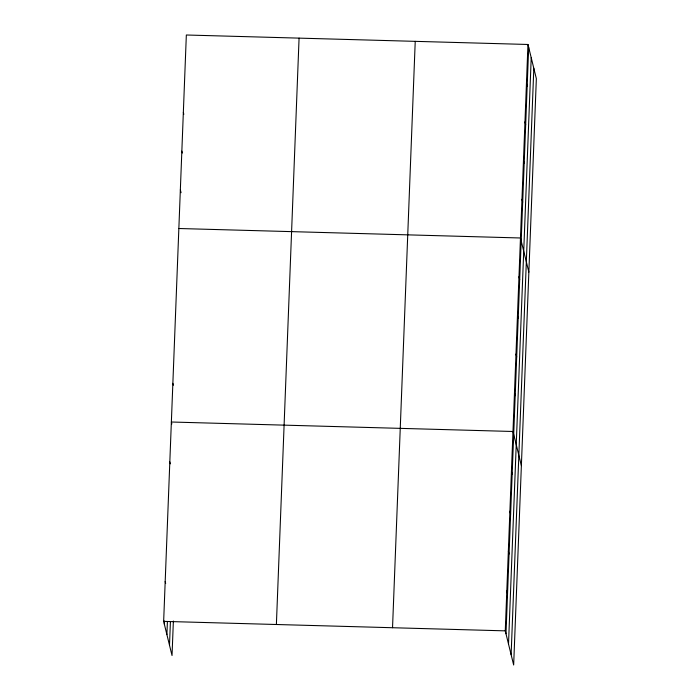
<?xml version="1.0" encoding="UTF-8"?>
<svg xmlns="http://www.w3.org/2000/svg" width="700" height="700" viewBox="0 0 700 700"><rect width="100%" height="100%" fill="white"/><g stroke="black" fill="none" stroke-linecap="round" stroke-linejoin="round"><path stroke-width="1.05" d="M173.373 621.031L172.034 655.524L163.651 621.372L186.34 35L527.966 44.476L536.349 78.627L513.66 665L505.269 630.858L527.966 44.476M164.36 624.278L164.491 621.049M166.898 634.594L167.396 621.661M169.505 645.207L170.424 621.504M276.386 624.505L299.075 38.133M392.534 627.725L415.231 41.352M505.986 633.762L528.675 47.381M508.515 644.07L531.212 57.689M511.123 654.692L533.82 68.311M178.85 228.506L520.476 237.983L528.859 272.125M163.651 621.372L505.269 630.858M526.47 83.178L527.179 86.082M524.965 121.879L525.683 124.784M523.469 160.58L524.186 163.485M521.972 199.281L522.69 202.186M518.98 276.684L519.689 279.589M517.484 315.385L518.192 318.29M515.979 354.086L516.696 356.991M514.483 392.787L515.2 395.692M521.378 465.631L512.986 431.489L171.369 422.012L171.841 423.946M511.446 471.363L512.155 474.267M509.898 511.236L510.615 514.141M508.358 551.11L509.075 554.015M506.817 590.984L507.526 593.889M183.347 112.403L183.82 114.336M181.851 151.104L182.324 153.037M180.355 189.805L181.064 192.71M172.865 383.311L173.338 385.245M169.82 461.877L170.301 463.82M165.191 581.499L165.673 583.441"/></g></svg>
